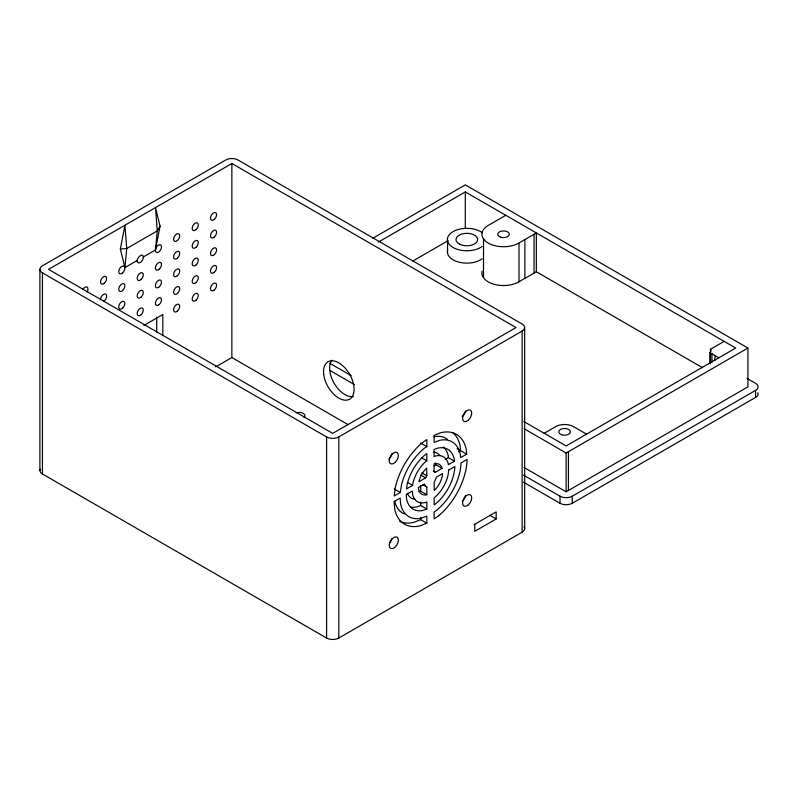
<?xml version="1.0" encoding="UTF-8"?>
<svg xmlns="http://www.w3.org/2000/svg" width="798" height="798" viewBox="0 0 798 798"><rect width="100%" height="100%" fill="white"/><g stroke="black" fill="none" stroke-linecap="round" stroke-linejoin="round"><path stroke-width="1.2" d="M124.927 267.579L126.722 248.517L124.927 225.245L120.348 249.056L124.927 267.579L137.206 260.487L137.336 259.769A4.319 2.264 -55.8 0 1 140.488 255.569A4.319 2.264 -55.8 0 1 143.241 256.367L143.291 257.185A4.319 2.494 -60 0 1 140.239 262.482A4.319 2.494 -60 0 1 137.176 260.717L137.206 260.487M155.48 249.934L157.276 230.881L155.48 207.6L160.069 226.123L155.391 250.392A4.319 2.494 -60 0 0 159.49 251.34A4.319 2.494 -60 0 0 160.787 245.006A4.319 2.494 -60 0 0 155.8 248.387L155.44 249.964L143.271 256.996M412.636 485.354L412.845 483.638A25.925 14.972 -60 0 1 426.012 461.304L426.83 460.725L426.83 453.633L425.344 454.631A34.563 19.96 -60 0 0 407.209 484.027L406.501 488.895L412.636 485.354L407.539 482.411M400.317 492.466L401.484 484.855A43.212 24.947 -60 0 1 424.337 448.237L426.83 446.601L426.83 439.598L422.062 442.91A51.85 29.935 -60 0 0 395.359 487.339L394.232 495.977L400.317 492.466L394.212 488.935M425.633 477.852L426.83 475.778L426.681 468.027A17.287 9.975 -60 0 0 419.578 479.159L418.91 481.733L425.633 477.852L420.536 474.91M160.069 226.123L157.276 230.881L126.722 248.517L120.348 249.056M231.869 163.5L48.538 269.345L332.696 433.394L516.027 327.559L231.869 163.5L231.869 357.544L348.118 424.656M143.83 325.464L162.812 314.502L162.812 335.629M372.796 238.283L465.304 184.867L747.925 348.048L747.925 386.85L566.131 491.807L524.067 467.518M378.372 242.113L465.304 191.929L735.706 348.048L566.131 445.942L523.757 421.484M215.689 366.89L231.869 357.544M412.716 261.096L448.127 240.647M505.792 215.3L487.977 225.585A21.606 12.469 0 0 0 482.72 237.684L484.965 240.667A21.606 12.469 0 0 0 519.019 242.941L536.336 232.936L536.336 271.749L702.579 367.728M482.162 271.101A21.606 12.469 0 0 0 482.72 276.487L484.965 279.48A21.606 12.469 0 0 0 519.019 281.754L536.336 271.749M42.434 272.866L326.582 436.925A8.638 4.988 0 0 0 338.811 436.925L522.131 331.08A8.638 4.988 0 0 0 522.131 324.028L237.974 159.969A8.638 4.988 0 0 0 225.754 159.969L42.434 265.814A8.638 4.988 0 0 0 42.434 272.866L42.434 473.972L326.582 638.031A8.638 4.988 0 0 0 338.811 638.031L522.131 532.186A8.638 4.988 0 0 0 524.007 526.75M434.062 465.922L436.007 464.805L442.122 468.336L435.309 472.266L433.274 471.089M445.304 459.439L448.376 457.663L454.491 461.194L448.346 464.735L448.257 463.847A25.925 14.972 -60 0 0 435.499 456.007L434.112 456.566L434.112 449.483L437.982 448.067A34.563 19.96 -60 0 1 454.371 459.548L454.491 461.194M458.511 451.818L460.526 450.651L466.64 454.172L460.576 457.673L460.406 454.9A43.212 24.947 -60 0 0 440.127 440.217L434.112 442.351L434.112 435.319L441.035 432.626A51.85 29.935 -60 0 1 466.162 448.955L466.64 454.172M544.186 433.274L556.316 426.272A12.708 7.332 0 0 1 574.231 427.05L586.55 434.162M709.901 363.559L709.901 352.646A5.835 3.372 0 0 0 710.459 349.295L724.165 341.374M524.067 428.716L566.131 453.005L747.925 348.048M474.012 524.685L496.166 511.897L496.166 518.959L474.77 531.308L474.77 524.246M523.428 475.089L560.026 496.226A8.638 4.988 0 0 0 572.246 496.226L755.566 390.382A8.638 4.988 0 0 0 755.566 383.319L746.958 378.352M523.428 482.152L560.026 503.279A8.638 4.988 0 0 0 572.246 503.279L755.566 397.434A8.638 4.988 0 0 0 757.801 392.616M426.83 523.209L419.908 525.902A51.85 29.935 -60 0 1 394.781 509.573L394.052 501.583L400.177 498.042L400.536 503.628A43.212 24.947 -60 0 0 420.815 518.311L426.83 516.176L426.83 523.209L420.716 519.678L413.793 522.381A51.85 29.935 -60 0 1 399.599 521.254M426.83 509.044L422.96 510.461A34.563 19.96 -60 0 1 406.571 498.979L406.252 494.541L412.307 491.039L412.686 494.68A25.925 14.972 -60 0 0 425.444 502.521L426.83 501.962L426.83 509.044L420.716 505.513L416.855 506.93A34.563 19.96 -60 0 1 411.09 507.099M418.82 491.518L420.716 491.189L426.83 494.72L426.83 486.96L422.75 484.605M426.83 494.72L424.925 495.039A17.287 9.975 -60 0 1 418.85 490.341L418.351 487.548L424.506 483.997L425.174 485.842L426.83 486.96M709.901 352.646L718.818 357.793M329.684 363.24L351.21 375.668M329.684 370.292L354.442 384.586M457.174 448.815L460.326 450.641M420.716 443.07L426.83 446.601M421.733 457.783L426.83 460.725M421.733 472.835L426.83 475.778M490.052 515.428L496.166 518.959M435.309 472.266L434.112 471.568L434.112 463.808L436.007 463.488A17.287 9.975 -60 0 1 442.092 468.187L442.122 468.336M436.007 464.805L435.977 464.655A17.287 9.975 -60 0 0 435.149 462.87M460.526 450.651L460.047 445.424A51.85 29.935 -60 0 0 452.865 432.646M448.376 457.663L448.257 456.017A34.563 19.96 -60 0 0 443.319 446.98M755.566 390.382L755.566 397.434M714.998 355.589L714.998 360.437M711.946 353.823L711.946 362.312M710.459 349.295L710.459 363.848M572.246 496.226L572.246 503.279M568.425 451.678L568.425 490.491M566.131 453.005L566.131 491.807M560.026 496.226L560.026 503.279M534.052 234.263L534.052 273.076M524.885 239.55L524.885 278.362M524.665 327.559L524.665 528.655M522.131 331.08L522.131 532.186M519.019 242.941L519.019 281.754M483.518 238.742L483.518 277.554M465.304 191.929L465.304 228.308M447.528 240.926L447.528 253.275M420.716 485.643L420.716 491.189M420.716 501.972L420.716 505.513M420.716 517.333L420.716 519.678M338.811 436.925L338.811 638.031M326.582 436.925L326.582 638.031M156.707 317.185L156.707 332.108M39.9 269.345L39.9 470.441M353.374 396.526A21.606 12.479 60 0 1 334.322 383.549A21.606 12.479 60 0 1 331.878 360.227M42.434 473.972A8.638 4.988 0 0 1 40.199 469.154M296.168 412.845A5.835 3.372 0 0 1 303.21 413.374A5.835 3.372 0 0 1 304.138 417.444M482.152 258.811A19.441 11.222 0 0 1 459.239 262.233A19.441 11.222 0 0 1 447.578 250.343M482.152 246.462A19.441 11.222 0 0 1 453.573 247.769A19.441 11.222 0 0 1 453.823 231.211A19.441 11.222 0 0 1 482.361 232.797M82.743 289.574A4.319 2.494 -60 0 1 87.062 287.081A4.319 2.494 -60 0 1 87.062 292.068M100.518 299.649A4.319 2.494 -60 0 1 103.57 294.352A4.319 2.494 -60 0 1 106.633 296.118A4.319 2.494 -60 0 1 103.57 301.405M465.453 495.718A6.484 3.741 -60 0 1 462.212 501.334M465.453 411.04A6.484 3.741 -60 0 1 462.212 416.656M392.117 453.384A6.484 3.741 -60 0 1 388.885 458.99M391.988 538.62A6.484 3.741 -60 0 1 389.594 542.969M404.347 513.952A43.212 24.947 -60 0 1 394.671 501.234M434.012 436.686A43.212 24.947 -60 0 1 447.219 439.129M433.783 452.137A25.925 14.972 -60 0 1 439.768 455.369M414.94 499.339A25.925 14.972 -60 0 1 407.309 493.364M442.541 473.593L442.431 475.289A17.287 9.975 -60 0 1 434.252 490.501L434.112 482.75L436.436 477.114L442.541 473.593M448.676 470.042L448.097 474.89A25.925 14.972 -60 0 1 434.93 497.224L434.112 497.802L434.112 504.895L435.598 503.897A34.563 19.96 -60 0 0 454.88 466.591L448.676 470.042M438.87 515.618L434.112 518.919L434.112 511.927L436.606 510.281A43.212 24.947 -60 0 0 460.975 463.758L460.915 462.98L467.119 459.399A51.85 29.935 -60 0 1 438.87 515.618M323.699 374.402A21.606 12.479 60 0 0 348.337 399.768A21.606 12.479 60 0 0 344.377 367.27A21.606 12.479 60 0 0 323.699 374.402M500.575 237.176A5.835 3.372 0 0 0 509.333 234.263A5.835 3.372 0 0 0 500.575 231.35A5.835 3.372 0 0 0 500.575 237.176M459.788 244.288A10.803 6.234 0 0 0 477.443 240.707A10.803 6.234 0 0 0 463.259 233.674A10.803 6.234 0 0 0 459.788 244.288M561.553 434.711A5.835 3.372 0 0 0 570.44 431.927A5.835 3.372 0 0 0 561.822 428.875A5.835 3.372 0 0 0 561.553 434.711M214.323 237.016A4.319 2.494 -60 0 0 215.699 230.323A4.319 2.494 -60 0 0 210.582 234.851A4.319 2.494 -60 0 0 214.323 237.016M177.425 311.06A4.319 2.494 -60 0 0 178.792 304.367A4.319 2.494 -60 0 0 173.685 308.896A4.319 2.494 -60 0 0 177.425 311.06M196.019 264.946A4.319 2.494 -60 0 0 197.385 258.253A4.319 2.494 -60 0 0 192.278 262.791A4.319 2.494 -60 0 0 196.019 264.946M104.368 283.19A4.319 2.494 -60 0 0 105.735 276.497A4.319 2.494 -60 0 0 100.618 281.036A4.319 2.494 -60 0 0 104.368 283.19M159.241 304.497A4.319 2.494 -60 0 0 160.607 297.804A4.319 2.494 -60 0 0 155.49 302.342A4.319 2.494 -60 0 0 159.241 304.497M122.593 290.522A4.319 2.494 -60 0 0 123.959 283.819A4.319 2.494 -60 0 0 118.842 288.357A4.319 2.494 -60 0 0 122.593 290.522M141.027 279.539A4.319 2.494 -60 0 0 142.393 272.846A4.319 2.494 -60 0 0 137.286 277.385A4.319 2.494 -60 0 0 141.027 279.539M196.019 247.31A4.319 2.494 -60 0 0 197.385 240.617A4.319 2.494 -60 0 0 192.278 245.146A4.319 2.494 -60 0 0 196.019 247.31M177.425 258.133A4.319 2.494 -60 0 0 178.792 251.44A4.319 2.494 -60 0 0 173.685 255.978A4.319 2.494 -60 0 0 177.425 258.133M177.425 240.497A4.319 2.494 -60 0 0 178.792 233.804A4.319 2.494 -60 0 0 173.685 238.333A4.319 2.494 -60 0 0 177.425 240.497M214.323 289.933A4.319 2.494 -60 0 0 215.699 283.24A4.319 2.494 -60 0 0 210.582 287.779A4.319 2.494 -60 0 0 214.323 289.933M177.425 275.779A4.319 2.494 -60 0 0 178.792 269.086A4.319 2.494 -60 0 0 173.685 273.614A4.319 2.494 -60 0 0 177.425 275.779M196.019 282.592A4.319 2.494 -60 0 0 197.385 275.899A4.319 2.494 -60 0 0 192.278 280.427A4.319 2.494 -60 0 0 196.019 282.592M141.027 314.821A4.319 2.494 -60 0 0 142.393 308.128A4.319 2.494 -60 0 0 137.286 312.666A4.319 2.494 -60 0 0 141.027 314.821M177.425 293.415A4.319 2.494 -60 0 0 178.792 286.721A4.319 2.494 -60 0 0 173.685 291.26A4.319 2.494 -60 0 0 177.425 293.415M122.593 308.158A4.319 2.494 -60 0 0 123.959 301.464A4.319 2.494 -60 0 0 118.842 305.993A4.319 2.494 -60 0 0 122.593 308.158M214.323 219.37A4.319 2.494 -60 0 0 215.699 212.677A4.319 2.494 -60 0 0 210.582 217.216A4.319 2.494 -60 0 0 214.323 219.37M159.241 269.215A4.319 2.494 -60 0 0 160.607 262.522A4.319 2.494 -60 0 0 155.49 267.061A4.319 2.494 -60 0 0 159.241 269.215M159.241 286.861A4.319 2.494 -60 0 0 160.607 280.168A4.319 2.494 -60 0 0 155.49 284.696A4.319 2.494 -60 0 0 159.241 286.861M196.019 300.228A4.319 2.494 -60 0 0 197.385 293.534A4.319 2.494 -60 0 0 192.278 298.073A4.319 2.494 -60 0 0 196.019 300.228M214.323 272.298A4.319 2.494 -60 0 0 215.699 265.604A4.319 2.494 -60 0 0 210.582 270.133A4.319 2.494 -60 0 0 214.323 272.298M214.323 254.652A4.319 2.494 -60 0 0 215.699 247.959A4.319 2.494 -60 0 0 210.582 252.497A4.319 2.494 -60 0 0 214.323 254.652M141.027 297.185A4.319 2.494 -60 0 0 142.393 290.492A4.319 2.494 -60 0 0 137.286 295.021A4.319 2.494 -60 0 0 141.027 297.185M196.019 229.664A4.319 2.494 -60 0 0 197.385 222.971A4.319 2.494 -60 0 0 192.278 227.51A4.319 2.494 -60 0 0 196.019 229.664M122.593 272.876A4.319 2.494 -60 0 0 123.959 266.183A4.319 2.494 -60 0 0 118.842 270.712A4.319 2.494 -60 0 0 122.593 272.876M468.326 420.187A6.484 3.741 -60 0 0 470.371 410.142A6.484 3.741 -60 0 0 462.71 416.945A6.484 3.741 -60 0 0 468.326 420.187M468.326 504.855A6.484 3.741 -60 0 0 470.371 494.82A6.484 3.741 -60 0 0 462.71 501.623A6.484 3.741 -60 0 0 468.326 504.855M394.551 547.558A6.484 3.741 -60 0 0 397.344 537.363A6.484 3.741 -60 0 0 389.514 543.388A6.484 3.741 -60 0 0 394.551 547.558M394.99 462.521A6.484 3.741 -60 0 0 397.045 452.486A6.484 3.741 -60 0 0 389.374 459.279A6.484 3.741 -60 0 0 394.99 462.521"/></g></svg>
